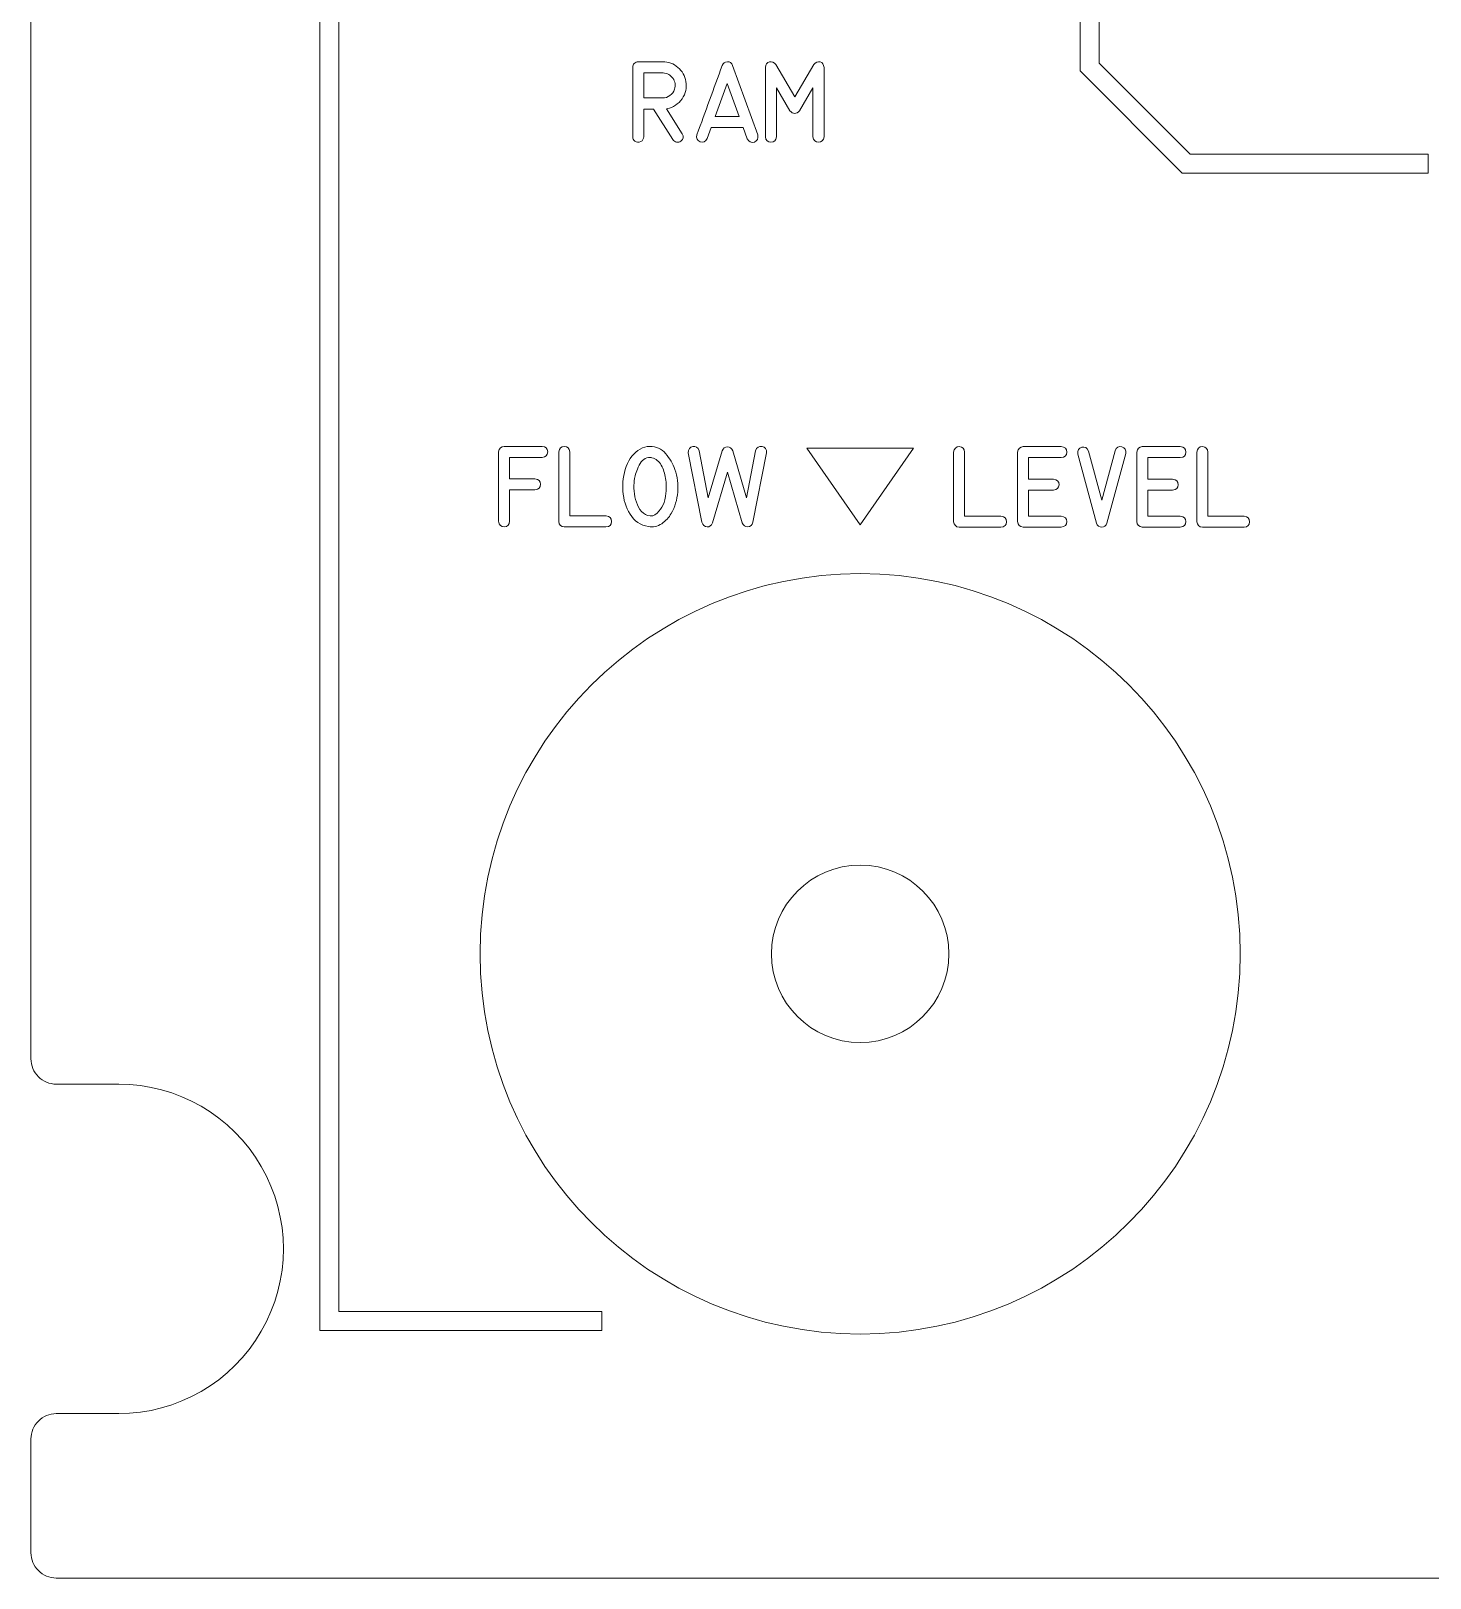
# Model space of a CAD drawing. Header units: millimetres. Extents: x -288 to 359, y -150 to 98.
# Drawn here: x -126.3 to -71.1, y -149.2 to -88.1 of the extents above; entities that cross this region are included whole.
import ezdxf

# ---------------------------------------------------------------- set-up
doc = ezdxf.new("R2010")
doc.units = ezdxf.units.MM
doc.header["$MEASUREMENT"] = 0
doc.layers.add('Cut', color=7, linetype='Continuous', plot=False)
doc.layers.add('Engrave', color=7, linetype='Continuous')

msp = doc.modelspace()

# ---------------------------------------------------------------- linework, layer by layer
at = {"layer": 'Cut', "color": 250, "lineweight": 9}
msp.add_ellipse((-93.6044, -124.5518), major_axis=(0, 3.5), ratio=1, dxfattribs=at)
msp.add_open_spline([(-125.3294, 95.8698), (-125.5948, 95.8696), (-125.8492, 95.764), (-126.0368, 95.5762), (-126.0368, 95.5762), (-126.2243, 95.3885), (-126.3296, 95.1352), (-126.3294, 94.8698), (-126.3294, 94.8698), (-126.3294, 94.8698), (-126.3294, 90.3823), (-126.3294, 90.3823), (-126.3294, 90.3823), (-126.3292, 90.1169), (-126.2236, 89.8624), (-126.0359, 89.6749), (-126.0359, 89.6749), (-125.8481, 89.4874), (-125.5948, 89.3821), (-125.3294, 89.3823), (-125.3294, 89.3823), (-125.3294, 89.3823), (-122.8669, 89.3823), (-122.8669, 89.3823), (-122.8669, 89.3823), (-120.5447, 89.3823), (-118.3988, 88.1434), (-117.2377, 86.1323), (-117.2377, 86.1323), (-116.0766, 84.1212), (-116.0766, 81.6434), (-117.2377, 79.6323), (-117.2377, 79.6323), (-118.3988, 77.6212), (-120.5447, 76.3823), (-122.8669, 76.3823), (-122.8669, 76.3823), (-122.8669, 76.3823), (-125.3294, 76.3823), (-125.3294, 76.3823), (-125.3294, 76.3823), (-125.5948, 76.3821), (-125.8492, 76.2765), (-126.0368, 76.0887), (-126.0368, 76.0887), (-126.2243, 75.901), (-126.3296, 75.6477), (-126.3294, 75.3823), (-126.3294, 75.3823), (-126.3294, 75.3823), (-126.3294, 23.7073), (-126.3294, 23.7073), (-126.3294, 23.7073), (-126.3292, 23.4419), (-126.2236, 23.1874), (-126.0359, 22.9999), (-126.0359, 22.9999), (-125.8481, 22.8124), (-125.5948, 22.7071), (-125.3294, 22.7073), (-125.3294, 22.7073), (-125.3294, 22.7073), (-122.8669, 22.7073), (-122.8669, 22.7073), (-122.8669, 22.7073), (-120.5447, 22.7073), (-118.3988, 21.4684), (-117.2377, 19.4573), (-117.2377, 19.4573), (-116.0766, 17.4462), (-116.0766, 14.9684), (-117.2377, 12.9573), (-117.2377, 12.9573), (-118.3988, 10.9462), (-120.5447, 9.7073), (-122.8669, 9.7073), (-122.8669, 9.7073), (-122.8669, 9.7073), (-125.3294, 9.7073), (-125.3294, 9.7073), (-125.3294, 9.7073), (-125.5948, 9.7071), (-125.8492, 9.6015), (-126.0368, 9.4137), (-126.0368, 9.4137), (-126.2243, 9.226), (-126.3296, 8.9727), (-126.3294, 8.7073), (-126.3294, 8.7073), (-126.3294, 8.7073), (-126.3294, -62.0177), (-126.3294, -62.0177), (-126.3294, -62.0177), (-126.3292, -62.2831), (-126.2236, -62.5376), (-126.0359, -62.7251), (-126.0359, -62.7251), (-125.8481, -62.9126), (-125.5948, -63.0179), (-125.3294, -63.0177), (-125.3294, -63.0177), (-125.3294, -63.0177), (-122.8669, -63.0177), (-122.8669, -63.0177), (-122.8669, -63.0177), (-120.5447, -63.0177), (-118.3988, -64.2566), (-117.2377, -66.2677), (-117.2377, -66.2677), (-116.0766, -68.2788), (-116.0766, -70.7566), (-117.2377, -72.7677), (-117.2377, -72.7677), (-118.3988, -74.7788), (-120.5447, -76.0177), (-122.8669, -76.0177), (-122.8669, -76.0177), (-122.8669, -76.0177), (-125.3294, -76.0177), (-125.3294, -76.0177), (-125.3294, -76.0177), (-125.5948, -76.0179), (-125.8492, -76.1235), (-126.0368, -76.3113), (-126.0368, -76.3113), (-126.2243, -76.499), (-126.3296, -76.7523), (-126.3294, -77.0177), (-126.3294, -77.0177), (-126.3294, -77.0177), (-126.3294, -128.6927), (-126.3294, -128.6927), (-126.3294, -128.6927), (-126.3292, -128.9581), (-126.2236, -129.2126), (-126.0359, -129.4001), (-126.0359, -129.4001), (-125.8481, -129.5876), (-125.5948, -129.6929), (-125.3294, -129.6927), (-125.3294, -129.6927), (-125.3294, -129.6927), (-122.8669, -129.6927), (-122.8669, -129.6927), (-122.8669, -129.6927), (-120.5447, -129.6927), (-118.3988, -130.9316), (-117.2377, -132.9427), (-117.2377, -132.9427), (-116.0766, -134.9538), (-116.0766, -137.4316), (-117.2377, -139.4427), (-117.2377, -139.4427), (-118.3988, -141.4538), (-120.5447, -142.6927), (-122.8669, -142.6927), (-122.8669, -142.6927), (-122.8669, -142.6927), (-125.3294, -142.6927), (-125.3294, -142.6927), (-125.3294, -142.6927), (-125.5948, -142.6929), (-125.8492, -142.7985), (-126.0368, -142.9863), (-126.0368, -142.9863), (-126.2243, -143.174), (-126.3296, -143.4273), (-126.3294, -143.6927), (-126.3294, -143.6927), (-126.3294, -143.6927), (-126.3294, -148.1802), (-126.3294, -148.1802), (-126.3294, -148.1802), (-126.3292, -148.4456), (-126.2236, -148.7001), (-126.0359, -148.8876), (-126.0359, -148.8876), (-125.8481, -149.0751), (-125.5948, -149.1804), (-125.3294, -149.1802), (-125.3294, -149.1802), (-125.3294, -149.1802), (16.1206, -149.1802), (16.1206, -149.1802), (16.1206, -149.1802), (16.386, -149.1801), (16.6404, -149.0745), (16.828, -148.8867), (16.828, -148.8867), (17.0155, -148.6989), (17.1208, -148.4456), (17.1206, -148.1802), (17.1206, -148.1802), (17.1206, -148.1802), (17.1206, -143.6927), (17.1206, -143.6927), (17.1206, -143.6927), (17.1204, -143.4273), (17.0149, -143.1729), (16.8271, -142.9854), (16.8271, -142.9854), (16.6393, -142.7978), (16.386, -142.6926), (16.1206, -142.6927), (16.1206, -142.6927), (16.1206, -142.6927), (13.6581, -142.6927), (13.6581, -142.6927), (13.6581, -142.6927), (11.3359, -142.6927), (9.1901, -141.4538), (8.029, -139.4427), (8.029, -139.4427), (6.8678, -137.4316), (6.8678, -134.9538), (8.029, -132.9427), (8.029, -132.9427), (9.1901, -130.9316), (11.3359, -129.6927), (13.6581, -129.6927), (13.6581, -129.6927), (13.6581, -129.6927), (16.1206, -129.6927), (16.1206, -129.6927), (16.1206, -129.6927), (16.386, -129.6926), (16.6404, -129.587), (16.828, -129.3992), (16.828, -129.3992), (17.0155, -129.2114), (17.1208, -128.9581), (17.1206, -128.6927), (17.1206, -128.6927), (17.1206, -128.6927), (17.1206, -77.0177), (17.1206, -77.0177), (17.1206, -77.0177), (17.1204, -76.7523), (17.0149, -76.4979), (16.8271, -76.3104), (16.8271, -76.3104), (16.6393, -76.1228), (16.386, -76.0176), (16.1206, -76.0177), (16.1206, -76.0177), (16.1206, -76.0177), (13.6581, -76.0177), (13.6581, -76.0177), (13.6581, -76.0177), (11.3359, -76.0177), (9.1901, -74.7788), (8.029, -72.7677), (8.029, -72.7677), (6.8678, -70.7566), (6.8678, -68.2788), (8.029, -66.2677), (8.029, -66.2677), (9.1901, -64.2566), (11.3359, -63.0177), (13.6581, -63.0177), (13.6581, -63.0177), (13.6581, -63.0177), (16.1206, -63.0177), (16.1206, -63.0177), (16.1206, -63.0177), (16.386, -63.0176), (16.6404, -62.912), (16.828, -62.7242), (16.828, -62.7242), (17.0155, -62.5364), (17.1208, -62.2831), (17.1206, -62.0177), (17.1206, -62.0177), (17.1206, -62.0177), (17.1206, 8.7073), (17.1206, 8.7073), (17.1206, 8.7073), (17.1204, 8.9727), (17.0149, 9.2271), (16.8271, 9.4146), (16.8271, 9.4146), (16.6393, 9.6022), (16.386, 9.7074), (16.1206, 9.7073), (16.1206, 9.7073), (16.1206, 9.7073), (13.6581, 9.7073), (13.6581, 9.7073), (13.6581, 9.7073), (11.3359, 9.7073), (9.1901, 10.9462), (8.029, 12.9573), (8.029, 12.9573), (6.8678, 14.9684), (6.8678, 17.4462), (8.029, 19.4573), (8.029, 19.4573), (9.1901, 21.4684), (11.3359, 22.7073), (13.6581, 22.7073), (13.6581, 22.7073), (13.6581, 22.7073), (16.1206, 22.7073), (16.1206, 22.7073), (16.1206, 22.7073), (16.386, 22.7074), (16.6404, 22.813), (16.828, 23.0008), (16.828, 23.0008), (17.0155, 23.1886), (17.1208, 23.4419), (17.1206, 23.7073), (17.1206, 23.7073), (17.1206, 23.7073), (17.1206, 75.3823), (17.1206, 75.3823), (17.1206, 75.3823), (17.1204, 75.6477), (17.0149, 75.9021), (16.8271, 76.0896), (16.8271, 76.0896), (16.6393, 76.2772), (16.386, 76.3824), (16.1206, 76.3823), (16.1206, 76.3823), (16.1206, 76.3823), (13.6581, 76.3823), (13.6581, 76.3823), (13.6581, 76.3823), (11.3359, 76.3823), (9.1901, 77.6212), (8.029, 79.6323), (8.029, 79.6323), (6.8678, 81.6434), (6.8678, 84.1212), (8.029, 86.1323), (8.029, 86.1323), (9.1901, 88.1434), (11.3359, 89.3823), (13.6581, 89.3823), (13.6581, 89.3823), (13.6581, 89.3823), (16.1206, 89.3823), (16.1206, 89.3823), (16.1206, 89.3823), (16.386, 89.3824), (16.6404, 89.488), (16.828, 89.6758), (16.828, 89.6758), (17.0155, 89.8636), (17.1208, 90.1169), (17.1206, 90.3823), (17.1206, 90.3823), (17.1206, 90.3823), (17.1206, 94.8698), (17.1206, 94.8698), (17.1206, 94.8698), (17.1204, 95.1352), (17.0149, 95.3896), (16.8271, 95.5771), (16.8271, 95.5771), (16.6393, 95.7647), (16.386, 95.8699), (16.1206, 95.8698), (16.1206, 95.8698), (16.1206, 95.8698), (-125.3294, 95.8698), (-125.3294, 95.8698)], degree=3, knots=[0, 0, 0, 0, 0.0107527, 0.0107527, 0.0107527, 0.0107527, 0.0215054, 0.0215054, 0.0215054, 0.0215054, 0.0322581, 0.0322581, 0.0322581, 0.0322581, 0.0430108, 0.0430108, 0.0430108, 0.0430108, 0.0537634, 0.0537634, 0.0537634, 0.0537634, 0.0645161, 0.0645161, 0.0645161, 0.0645161, 0.0752688, 0.0752688, 0.0752688, 0.0752688, 0.0860215, 0.0860215, 0.0860215, 0.0860215, 0.0967742, 0.0967742, 0.0967742, 0.0967742, 0.1075269, 0.1075269, 0.1075269, 0.1075269, 0.1182796, 0.1182796, 0.1182796, 0.1182796, 0.1290323, 0.1290323, 0.1290323, 0.1290323, 0.1397849, 0.1397849, 0.1397849, 0.1397849, 0.1505376, 0.1505376, 0.1505376, 0.1505376, 0.1612903, 0.1612903, 0.1612903, 0.1612903, 0.172043, 0.172043, 0.172043, 0.172043, 0.1827957, 0.1827957, 0.1827957, 0.1827957, 0.1935484, 0.1935484, 0.1935484, 0.1935484, 0.2043011, 0.2043011, 0.2043011, 0.2043011, 0.2150538, 0.2150538, 0.2150538, 0.2150538, 0.2258065, 0.2258065, 0.2258065, 0.2258065, 0.2365591, 0.2365591, 0.2365591, 0.2365591, 0.2473118, 0.2473118, 0.2473118, 0.2473118, 0.2580645, 0.2580645, 0.2580645, 0.2580645, 0.2688172, 0.2688172, 0.2688172, 0.2688172, 0.2795699, 0.2795699, 0.2795699, 0.2795699, 0.2903226, 0.2903226, 0.2903226, 0.2903226, 0.3010753, 0.3010753, 0.3010753, 0.3010753, 0.311828, 0.311828, 0.311828, 0.311828, 0.3225806, 0.3225806, 0.3225806, 0.3225806, 0.3333333, 0.3333333, 0.3333333, 0.3333333, 0.344086, 0.344086, 0.344086, 0.344086, 0.3548387, 0.3548387, 0.3548387, 0.3548387, 0.3655914, 0.3655914, 0.3655914, 0.3655914, 0.3763441, 0.3763441, 0.3763441, 0.3763441, 0.3870968, 0.3870968, 0.3870968, 0.3870968, 0.3978495, 0.3978495, 0.3978495, 0.3978495, 0.4086022, 0.4086022, 0.4086022, 0.4086022, 0.4193548, 0.4193548, 0.4193548, 0.4193548, 0.4301075, 0.4301075, 0.4301075, 0.4301075, 0.4408602, 0.4408602, 0.4408602, 0.4408602, 0.4516129, 0.4516129, 0.4516129, 0.4516129, 0.4623656, 0.4623656, 0.4623656, 0.4623656, 0.4731183, 0.4731183, 0.4731183, 0.4731183, 0.483871, 0.483871, 0.483871, 0.483871, 0.4946237, 0.4946237, 0.4946237, 0.4946237, 0.5053763, 0.5053763, 0.5053763, 0.5053763, 0.516129, 0.516129, 0.516129, 0.516129, 0.5268817, 0.5268817, 0.5268817, 0.5268817, 0.5376344, 0.5376344, 0.5376344, 0.5376344, 0.5483871, 0.5483871, 0.5483871, 0.5483871, 0.5591398, 0.5591398, 0.5591398, 0.5591398, 0.5698925, 0.5698925, 0.5698925, 0.5698925, 0.5806452, 0.5806452, 0.5806452, 0.5806452, 0.5913978, 0.5913978, 0.5913978, 0.5913978, 0.6021505, 0.6021505, 0.6021505, 0.6021505, 0.6129032, 0.6129032, 0.6129032, 0.6129032, 0.6236559, 0.6236559, 0.6236559, 0.6236559, 0.6344086, 0.6344086, 0.6344086, 0.6344086, 0.6451613, 0.6451613, 0.6451613, 0.6451613, 0.655914, 0.655914, 0.655914, 0.655914, 0.6666667, 0.6666667, 0.6666667, 0.6666667, 0.6774194, 0.6774194, 0.6774194, 0.6774194, 0.688172, 0.688172, 0.688172, 0.688172, 0.6989247, 0.6989247, 0.6989247, 0.6989247, 0.7096774, 0.7096774, 0.7096774, 0.7096774, 0.7204301, 0.7204301, 0.7204301, 0.7204301, 0.7311828, 0.7311828, 0.7311828, 0.7311828, 0.7419355, 0.7419355, 0.7419355, 0.7419355, 0.7526882, 0.7526882, 0.7526882, 0.7526882, 0.7634409, 0.7634409, 0.7634409, 0.7634409, 0.7741935, 0.7741935, 0.7741935, 0.7741935, 0.7849462, 0.7849462, 0.7849462, 0.7849462, 0.7956989, 0.7956989, 0.7956989, 0.7956989, 0.8064516, 0.8064516, 0.8064516, 0.8064516, 0.8172043, 0.8172043, 0.8172043, 0.8172043, 0.827957, 0.827957, 0.827957, 0.827957, 0.8387097, 0.8387097, 0.8387097, 0.8387097, 0.8494624, 0.8494624, 0.8494624, 0.8494624, 0.8602151, 0.8602151, 0.8602151, 0.8602151, 0.8709677, 0.8709677, 0.8709677, 0.8709677, 0.8817204, 0.8817204, 0.8817204, 0.8817204, 0.8924731, 0.8924731, 0.8924731, 0.8924731, 0.9032258, 0.9032258, 0.9032258, 0.9032258, 0.9139785, 0.9139785, 0.9139785, 0.9139785, 0.9247312, 0.9247312, 0.9247312, 0.9247312, 0.9354839, 0.9354839, 0.9354839, 0.9354839, 0.9462366, 0.9462366, 0.9462366, 0.9462366, 0.9569892, 0.9569892, 0.9569892, 0.9569892, 0.9677419, 0.9677419, 0.9677419, 0.9677419, 0.9784946, 0.9784946, 0.9784946, 0.9784946, 1, 1, 1, 1], dxfattribs=at)
at = {"layer": 'Engrave', "color": 240, "lineweight": 9}
msp.add_ellipse((-93.6044, -124.5518), major_axis=(0, 15), ratio=1, dxfattribs=at)
for points, knots in [([(-114.9258, -54.3759), (-114.9258, -54.3759), (-84.1751, -54.3759), (-84.1751, -54.3759), (-84.1751, -54.3759), (-84.1751, -54.3759), (-84.1751, -89.4095), (-84.1751, -89.4095), (-84.1751, -89.4095), (-84.1751, -89.4095), (-80.5846, -93), (-80.5846, -93), (-80.5846, -93), (-80.5846, -93), (-71.1944, -93), (-71.1944, -93), (-71.1944, -93), (-71.1944, -93), (-71.1944, -93.75), (-71.1944, -93.75), (-71.1944, -93.75), (-71.1944, -93.75), (-80.8953, -93.75), (-80.8953, -93.75), (-80.8953, -93.75), (-80.8953, -93.75), (-84.9251, -89.7202), (-84.9251, -89.7202), (-84.9251, -89.7202), (-84.9251, -89.7202), (-84.9251, -55.1259), (-84.9251, -55.1259), (-84.9251, -55.1259), (-84.9251, -55.1259), (-114.1758, -55.1259), (-114.1758, -55.1259), (-114.1758, -55.1259), (-114.1758, -55.1259), (-114.1758, -69.7473), (-114.1758, -69.7473), (-114.1758, -69.7473), (-114.1758, -69.7473), (-114.1758, -138.6677), (-114.1758, -138.6677), (-114.1758, -138.6677), (-114.1758, -138.6677), (-103.8034, -138.6677), (-103.8034, -138.6677), (-103.8034, -138.6677), (-103.8034, -138.6677), (-103.8034, -139.4177), (-103.8034, -139.4177), (-103.8034, -139.4177), (-103.8034, -139.4177), (-114.9258, -139.4177), (-114.9258, -139.4177), (-114.9258, -139.4177), (-114.9258, -139.4177), (-114.9258, -69.7473), (-114.9258, -69.7473), (-114.9258, -69.7473), (-114.9258, -69.7473), (-114.9258, -54.3759), (-114.9258, -54.3759)], [0, 0, 0, 0, 0.0588235, 0.0588235, 0.0588235, 0.0588235, 0.1176471, 0.1176471, 0.1176471, 0.1176471, 0.1764706, 0.1764706, 0.1764706, 0.1764706, 0.2352941, 0.2352941, 0.2352941, 0.2352941, 0.2941176, 0.2941176, 0.2941176, 0.2941176, 0.3529412, 0.3529412, 0.3529412, 0.3529412, 0.4117647, 0.4117647, 0.4117647, 0.4117647, 0.4705882, 0.4705882, 0.4705882, 0.4705882, 0.5294118, 0.5294118, 0.5294118, 0.5294118, 0.5882353, 0.5882353, 0.5882353, 0.5882353, 0.6470588, 0.6470588, 0.6470588, 0.6470588, 0.7058824, 0.7058824, 0.7058824, 0.7058824, 0.7647059, 0.7647059, 0.7647059, 0.7647059, 0.8235294, 0.8235294, 0.8235294, 0.8235294, 0.8823529, 0.8823529, 0.8823529, 0.8823529, 1, 1, 1, 1]), ([(-100.6237, -92.1954), (-100.5576, -92.3123), (-100.5761, -92.4102), (-100.6793, -92.4901), (-100.6793, -92.4901), (-100.729, -92.525), (-100.7862, -92.5372), (-100.8508, -92.5256), (-100.8508, -92.5256), (-100.9153, -92.5144), (-100.9624, -92.4822), (-100.9926, -92.4298), (-100.9926, -92.4298), (-100.9926, -92.4298), (-101.7567, -91.2217), (-101.7567, -91.2217), (-101.7567, -91.2217), (-101.7567, -91.2217), (-102.1445, -91.2217), (-102.1445, -91.2217), (-102.1445, -91.2217), (-102.1445, -91.2217), (-102.1445, -92.3134), (-102.1445, -92.3134), (-102.1445, -92.3134), (-102.1445, -92.4033), (-102.1853, -92.4679), (-102.2668, -92.5081), (-102.2668, -92.5081), (-102.3488, -92.5478), (-102.425, -92.5404), (-102.4964, -92.4853), (-102.4964, -92.4853), (-102.553, -92.443), (-102.5816, -92.3859), (-102.5816, -92.3134), (-102.5816, -92.3134), (-102.5816, -92.3134), (-102.5816, -89.574), (-102.5816, -89.574), (-102.5816, -89.574), (-102.5816, -89.5142), (-102.5604, -89.4628), (-102.5186, -89.4205), (-102.5186, -89.4205), (-102.4768, -89.3782), (-102.4255, -89.357), (-102.3646, -89.357), (-102.3646, -89.357), (-102.3646, -89.357), (-101.4021, -89.357), (-101.4021, -89.357), (-101.4021, -89.357), (-101.1704, -89.357), (-100.9693, -89.4306), (-100.7989, -89.5777), (-100.7989, -89.5777), (-100.6285, -89.7253), (-100.5221, -89.9121), (-100.4809, -90.1386), (-100.4809, -90.1386), (-100.4375, -90.3814), (-100.4888, -90.6084), (-100.6354, -90.8196), (-100.6354, -90.8196), (-100.7814, -91.0312), (-100.9756, -91.1593), (-101.2175, -91.2048), (-101.2175, -91.2048), (-101.2175, -91.2048), (-101.2471, -91.2096), (-101.2471, -91.2096), (-101.2471, -91.2096), (-101.2471, -91.2096), (-100.6237, -92.1954), (-100.6237, -92.1954)], [0, 0, 0, 0, 0.05, 0.05, 0.05, 0.05, 0.1, 0.1, 0.1, 0.1, 0.15, 0.15, 0.15, 0.15, 0.2, 0.2, 0.2, 0.2, 0.25, 0.25, 0.25, 0.25, 0.3, 0.3, 0.3, 0.3, 0.35, 0.35, 0.35, 0.35, 0.4, 0.4, 0.4, 0.4, 0.45, 0.45, 0.45, 0.45, 0.5, 0.5, 0.5, 0.5, 0.55, 0.55, 0.55, 0.55, 0.6, 0.6, 0.6, 0.6, 0.65, 0.65, 0.65, 0.65, 0.7, 0.7, 0.7, 0.7, 0.75, 0.75, 0.75, 0.75, 0.8, 0.8, 0.8, 0.8, 0.85, 0.85, 0.85, 0.85, 0.9, 0.9, 0.9, 0.9, 1, 1, 1, 1]), ([(-100.0438, -92.2329), (-99.8787, -91.7768), (-99.7131, -91.3212), (-99.5474, -90.8661), (-99.5474, -90.8661), (-99.3813, -90.4111), (-99.2151, -89.9555), (-99.049, -89.4999), (-99.049, -89.4999), (-99.0146, -89.4057), (-98.9469, -89.3581), (-98.8458, -89.357), (-98.8458, -89.357), (-98.7442, -89.3559), (-98.6759, -89.4036), (-98.641, -89.4999), (-98.641, -89.4999), (-98.641, -89.4999), (-97.6473, -92.2403), (-97.6473, -92.2403), (-97.6473, -92.2403), (-97.6166, -92.3864), (-97.661, -92.48), (-97.7806, -92.5224), (-97.7806, -92.5224), (-97.9007, -92.5652), (-97.9928, -92.5213), (-98.0584, -92.3922), (-98.0584, -92.3922), (-98.0584, -92.3922), (-98.2177, -91.9488), (-98.2177, -91.9488), (-98.2177, -91.9488), (-98.2177, -91.9488), (-99.4813, -91.9488), (-99.4813, -91.9488), (-99.4813, -91.9488), (-99.4813, -91.9488), (-99.6363, -92.3816), (-99.6363, -92.3816), (-99.6363, -92.3816), (-99.7025, -92.5118), (-99.7967, -92.5541), (-99.9184, -92.5091), (-99.9184, -92.5091), (-100.0406, -92.4647), (-100.0824, -92.3721), (-100.0438, -92.2329)], [0, 0, 0, 0, 0.0769231, 0.0769231, 0.0769231, 0.0769231, 0.1538462, 0.1538462, 0.1538462, 0.1538462, 0.2307692, 0.2307692, 0.2307692, 0.2307692, 0.3076923, 0.3076923, 0.3076923, 0.3076923, 0.3846154, 0.3846154, 0.3846154, 0.3846154, 0.4615385, 0.4615385, 0.4615385, 0.4615385, 0.5384615, 0.5384615, 0.5384615, 0.5384615, 0.6153846, 0.6153846, 0.6153846, 0.6153846, 0.6923077, 0.6923077, 0.6923077, 0.6923077, 0.7692308, 0.7692308, 0.7692308, 0.7692308, 0.8461538, 0.8461538, 0.8461538, 0.8461538, 1, 1, 1, 1]), ([(-95.0306, -92.3149), (-95.0533, -92.4594), (-95.1263, -92.5319), (-95.2496, -92.5314), (-95.2496, -92.5314), (-95.3735, -92.5308), (-95.446, -92.4583), (-95.4677, -92.3149), (-95.4677, -92.3149), (-95.4677, -92.3149), (-95.4677, -90.3788), (-95.4677, -90.3788), (-95.4677, -90.3788), (-95.4677, -90.3788), (-95.9994, -91.2884), (-95.9994, -91.2884), (-95.9994, -91.2884), (-96.0561, -91.3567), (-96.1196, -91.3926), (-96.1894, -91.3958), (-96.1894, -91.3958), (-96.2593, -91.3985), (-96.3212, -91.363), (-96.3762, -91.2884), (-96.3762, -91.2884), (-96.3762, -91.2884), (-96.9048, -90.383), (-96.9048, -90.383), (-96.9048, -90.383), (-96.9048, -90.383), (-96.9032, -92.3149), (-96.9032, -92.3149), (-96.9032, -92.3149), (-96.9196, -92.4583), (-96.9942, -92.5303), (-97.1271, -92.5298), (-97.1271, -92.5298), (-97.2599, -92.5293), (-97.3313, -92.4573), (-97.3419, -92.3149), (-97.3419, -92.3149), (-97.3419, -92.3149), (-97.3419, -89.5771), (-97.3419, -89.5771), (-97.3419, -89.5771), (-97.3334, -89.4581), (-97.2816, -89.3872), (-97.1853, -89.3639), (-97.1853, -89.3639), (-97.089, -89.3406), (-97.0054, -89.3734), (-96.9339, -89.4623), (-96.9339, -89.4623), (-96.9339, -89.4623), (-96.1884, -90.7444), (-96.1884, -90.7444), (-96.1884, -90.7444), (-96.1884, -90.7444), (-95.4348, -89.4623), (-95.4348, -89.4623), (-95.4348, -89.4623), (-95.3639, -89.3734), (-95.2809, -89.3411), (-95.1861, -89.3649), (-95.1861, -89.3649), (-95.092, -89.3887), (-95.0396, -89.4591), (-95.0306, -89.5771), (-95.0306, -89.5771), (-95.0306, -89.5771), (-95.0306, -92.3149), (-95.0306, -92.3149)], [0, 0, 0, 0, 0.0526316, 0.0526316, 0.0526316, 0.0526316, 0.1052632, 0.1052632, 0.1052632, 0.1052632, 0.1578947, 0.1578947, 0.1578947, 0.1578947, 0.2105263, 0.2105263, 0.2105263, 0.2105263, 0.2631579, 0.2631579, 0.2631579, 0.2631579, 0.3157895, 0.3157895, 0.3157895, 0.3157895, 0.3684211, 0.3684211, 0.3684211, 0.3684211, 0.4210526, 0.4210526, 0.4210526, 0.4210526, 0.4736842, 0.4736842, 0.4736842, 0.4736842, 0.5263158, 0.5263158, 0.5263158, 0.5263158, 0.5789474, 0.5789474, 0.5789474, 0.5789474, 0.6315789, 0.6315789, 0.6315789, 0.6315789, 0.6842105, 0.6842105, 0.6842105, 0.6842105, 0.7368421, 0.7368421, 0.7368421, 0.7368421, 0.7894737, 0.7894737, 0.7894737, 0.7894737, 0.8421053, 0.8421053, 0.8421053, 0.8421053, 0.8947368, 0.8947368, 0.8947368, 0.8947368, 1, 1, 1, 1]), ([(-101.4021, -90.7862), (-101.2963, -90.7862), (-101.1989, -90.7545), (-101.1095, -90.6899), (-101.1095, -90.6899), (-101.0201, -90.6259), (-100.9603, -90.5423), (-100.9291, -90.4391), (-100.9291, -90.4391), (-100.8804, -90.2798), (-100.9026, -90.1359), (-100.9957, -90.0073), (-100.9957, -90.0073), (-101.0889, -89.8787), (-101.2169, -89.8078), (-101.3799, -89.7941), (-101.3799, -89.7941), (-101.3799, -89.7941), (-102.1445, -89.7941), (-102.1445, -89.7941), (-102.1445, -89.7941), (-102.1445, -89.7941), (-102.1445, -90.7862), (-102.1445, -90.7862), (-102.1445, -90.7862), (-102.1445, -90.7862), (-101.4021, -90.7862), (-101.4021, -90.7862)], [0, 0, 0, 0, 0.125, 0.125, 0.125, 0.125, 0.25, 0.25, 0.25, 0.25, 0.375, 0.375, 0.375, 0.375, 0.5, 0.5, 0.5, 0.5, 0.625, 0.625, 0.625, 0.625, 0.75, 0.75, 0.75, 0.75, 1, 1, 1, 1]), ([(-98.3759, -91.5133), (-98.3759, -91.5133), (-98.8474, -90.211), (-98.8474, -90.211), (-98.8474, -90.211), (-98.8474, -90.211), (-99.3215, -91.5133), (-99.3215, -91.5133), (-99.3215, -91.5133), (-99.3215, -91.5133), (-98.3759, -91.5133), (-98.3759, -91.5133)], [0, 0, 0, 0, 0.25, 0.25, 0.25, 0.25, 0.5, 0.5, 0.5, 0.5, 1, 1, 1, 1]), ([(-98.8474, -90.211), (-98.8474, -90.211), (-98.3759, -91.5133), (-98.3759, -91.5133), (-98.3759, -91.5133), (-98.3759, -91.5133), (-98.8474, -90.211), (-98.8474, -90.211)], [0, 0, 0, 0, 0.3333333, 0.3333333, 0.3333333, 0.3333333, 1, 1, 1, 1]), ([(-107.8729, -107.4847), (-107.8729, -107.4847), (-107.8729, -104.75), (-107.8729, -104.75), (-107.8729, -104.75), (-107.8544, -104.6135), (-107.7808, -104.54), (-107.6528, -104.5299), (-107.6528, -104.5299), (-107.6528, -104.5299), (-106.1521, -104.5299), (-106.1521, -104.5299), (-106.1521, -104.5299), (-106.0087, -104.541), (-105.9367, -104.6146), (-105.9367, -104.7495), (-105.9367, -104.7495), (-105.9367, -104.8839), (-106.0098, -104.9564), (-106.1553, -104.9654), (-106.1553, -104.9654), (-106.1553, -104.9654), (-107.4374, -104.9654), (-107.4374, -104.9654), (-107.4374, -104.9654), (-107.4374, -104.9654), (-107.4374, -105.8136), (-107.4374, -105.8136), (-107.4374, -105.8136), (-107.4374, -105.8136), (-106.4373, -105.8136), (-106.4373, -105.8136), (-106.4373, -105.8136), (-106.295, -105.8237), (-106.2225, -105.8935), (-106.2204, -106.0226), (-106.2204, -106.0226), (-106.2182, -106.1517), (-106.2907, -106.2274), (-106.4373, -106.2491), (-106.4373, -106.2491), (-106.4373, -106.2491), (-107.4374, -106.2491), (-107.4374, -106.2491), (-107.4374, -106.2491), (-107.4374, -106.2491), (-107.4374, -107.4847), (-107.4374, -107.4847), (-107.4374, -107.4847), (-107.4475, -107.627), (-107.5178, -107.6995), (-107.6475, -107.7016), (-107.6475, -107.7016), (-107.7771, -107.7037), (-107.8523, -107.6312), (-107.8729, -107.4847)], [0, 0, 0, 0, 0.0666667, 0.0666667, 0.0666667, 0.0666667, 0.1333333, 0.1333333, 0.1333333, 0.1333333, 0.2, 0.2, 0.2, 0.2, 0.2666667, 0.2666667, 0.2666667, 0.2666667, 0.3333333, 0.3333333, 0.3333333, 0.3333333, 0.4, 0.4, 0.4, 0.4, 0.4666667, 0.4666667, 0.4666667, 0.4666667, 0.5333333, 0.5333333, 0.5333333, 0.5333333, 0.6, 0.6, 0.6, 0.6, 0.6666667, 0.6666667, 0.6666667, 0.6666667, 0.7333333, 0.7333333, 0.7333333, 0.7333333, 0.8, 0.8, 0.8, 0.8, 0.8666667, 0.8666667, 0.8666667, 0.8666667, 1, 1, 1, 1]), ([(-105.2827, -107.7064), (-105.4097, -107.6979), (-105.4832, -107.6265), (-105.5028, -107.491), (-105.5028, -107.491), (-105.5028, -107.491), (-105.5028, -104.75), (-105.5028, -104.75), (-105.5028, -104.75), (-105.4811, -104.6013), (-105.4054, -104.5283), (-105.2763, -104.5304), (-105.2763, -104.5304), (-105.1472, -104.5331), (-105.0768, -104.6066), (-105.0657, -104.75), (-105.0657, -104.75), (-105.0657, -104.75), (-105.0657, -107.2735), (-105.0657, -107.2735), (-105.0657, -107.2735), (-105.0657, -107.2735), (-103.6349, -107.2725), (-103.6349, -107.2725), (-103.6349, -107.2725), (-103.4878, -107.2889), (-103.4153, -107.363), (-103.4169, -107.4947), (-103.4169, -107.4947), (-103.4185, -107.6265), (-103.4915, -107.6969), (-103.6365, -107.7064), (-103.6365, -107.7064), (-103.6365, -107.7064), (-105.2827, -107.7064), (-105.2827, -107.7064)], [0, 0, 0, 0, 0.1, 0.1, 0.1, 0.1, 0.2, 0.2, 0.2, 0.2, 0.3, 0.3, 0.3, 0.3, 0.4, 0.4, 0.4, 0.4, 0.5, 0.5, 0.5, 0.5, 0.6, 0.6, 0.6, 0.6, 0.7, 0.7, 0.7, 0.7, 0.8, 0.8, 0.8, 0.8, 1, 1, 1, 1]), ([(-100.914, -105.4432), (-100.8193, -105.7295), (-100.7833, -106.0263), (-100.8066, -106.3343), (-100.8066, -106.3343), (-100.8299, -106.6423), (-100.9145, -106.9232), (-101.06, -107.1778), (-101.06, -107.1778), (-101.1521, -107.336), (-101.2775, -107.4704), (-101.4368, -107.581), (-101.4368, -107.581), (-101.5961, -107.6916), (-101.7718, -107.7302), (-101.9638, -107.6969), (-101.9638, -107.6969), (-102.2771, -107.6424), (-102.5168, -107.4789), (-102.683, -107.2074), (-102.683, -107.2074), (-102.8496, -106.9354), (-102.9449, -106.6327), (-102.9692, -106.2994), (-102.9692, -106.2994), (-102.9936, -105.966), (-102.9486, -105.6416), (-102.8343, -105.3252), (-102.8343, -105.3252), (-102.72, -105.0088), (-102.538, -104.7791), (-102.2877, -104.6352), (-102.2877, -104.6352), (-102.166, -104.5648), (-102.0379, -104.5299), (-101.9051, -104.5299), (-101.9051, -104.5299), (-101.6506, -104.5299), (-101.4432, -104.6257), (-101.2818, -104.8172), (-101.2818, -104.8172), (-101.1204, -105.0093), (-100.9981, -105.2178), (-100.914, -105.4432)], [0, 0, 0, 0, 0.0833333, 0.0833333, 0.0833333, 0.0833333, 0.1666667, 0.1666667, 0.1666667, 0.1666667, 0.25, 0.25, 0.25, 0.25, 0.3333333, 0.3333333, 0.3333333, 0.3333333, 0.4166667, 0.4166667, 0.4166667, 0.4166667, 0.5, 0.5, 0.5, 0.5, 0.5833333, 0.5833333, 0.5833333, 0.5833333, 0.6666667, 0.6666667, 0.6666667, 0.6666667, 0.75, 0.75, 0.75, 0.75, 0.8333333, 0.8333333, 0.8333333, 0.8333333, 1, 1, 1, 1]), ([(-101.8924, -104.9702), (-102.0824, -104.9702), (-102.2263, -105.0723), (-102.3242, -105.2771), (-102.3242, -105.2771), (-102.4221, -105.4818), (-102.4835, -105.6565), (-102.5094, -105.8009), (-102.5094, -105.8009), (-102.529, -105.9067), (-102.5364, -106.0343), (-102.5311, -106.184), (-102.5311, -106.184), (-102.5258, -106.3338), (-102.5041, -106.4819), (-102.466, -106.628), (-102.466, -106.628), (-102.4279, -106.7746), (-102.3702, -106.9063), (-102.294, -107.0233), (-102.294, -107.0233), (-102.2173, -107.1407), (-102.1173, -107.2185), (-101.9935, -107.2566), (-101.9935, -107.2566), (-101.8485, -107.3021), (-101.7236, -107.2735), (-101.6188, -107.1709), (-101.6188, -107.1709), (-101.5141, -107.0677), (-101.4347, -106.9587), (-101.3807, -106.8428), (-101.3807, -106.8428), (-101.3262, -106.7238), (-101.2886, -106.5682), (-101.2685, -106.3745), (-101.2685, -106.3745), (-101.2484, -106.1814), (-101.2532, -105.9882), (-101.2823, -105.7956), (-101.2823, -105.7956), (-101.3119, -105.603), (-101.3696, -105.4295), (-101.4553, -105.2749), (-101.4553, -105.2749), (-101.541, -105.1204), (-101.6633, -105.022), (-101.821, -104.9797), (-101.821, -104.9797), (-101.8416, -104.9733), (-101.8654, -104.9702), (-101.8924, -104.9702)], [0, 0, 0, 0, 0.0714286, 0.0714286, 0.0714286, 0.0714286, 0.1428571, 0.1428571, 0.1428571, 0.1428571, 0.2142857, 0.2142857, 0.2142857, 0.2142857, 0.2857143, 0.2857143, 0.2857143, 0.2857143, 0.3571429, 0.3571429, 0.3571429, 0.3571429, 0.4285714, 0.4285714, 0.4285714, 0.4285714, 0.5, 0.5, 0.5, 0.5, 0.5714286, 0.5714286, 0.5714286, 0.5714286, 0.6428571, 0.6428571, 0.6428571, 0.6428571, 0.7142857, 0.7142857, 0.7142857, 0.7142857, 0.7857143, 0.7857143, 0.7857143, 0.7857143, 0.8571429, 0.8571429, 0.8571429, 0.8571429, 1, 1, 1, 1]), ([(-98.6354, -104.7066), (-98.6354, -104.7066), (-98.0925, -106.5608), (-98.0925, -106.5608), (-98.0925, -106.5608), (-98.0925, -106.5608), (-97.7301, -104.7066), (-97.7301, -104.7066), (-97.7301, -104.7066), (-97.6867, -104.5669), (-97.6015, -104.5103), (-97.475, -104.5362), (-97.475, -104.5362), (-97.348, -104.5622), (-97.2903, -104.6463), (-97.3004, -104.7887), (-97.3004, -104.7887), (-97.3004, -104.7887), (-97.837, -107.5265), (-97.837, -107.5265), (-97.837, -107.5265), (-97.8698, -107.6413), (-97.9375, -107.7006), (-98.0391, -107.7048), (-98.0391, -107.7048), (-98.1407, -107.709), (-98.2148, -107.6566), (-98.2603, -107.5482), (-98.2603, -107.5482), (-98.2603, -107.5482), (-98.846, -105.5485), (-98.846, -105.5485), (-98.846, -105.5485), (-98.846, -105.5485), (-99.4276, -107.5482), (-99.4276, -107.5482), (-99.4276, -107.5482), (-99.4747, -107.6598), (-99.5477, -107.7122), (-99.6461, -107.7048), (-99.6461, -107.7048), (-99.744, -107.6974), (-99.8133, -107.6381), (-99.8535, -107.5265), (-99.8535, -107.5265), (-99.8535, -107.5265), (-100.3901, -104.7887), (-100.3901, -104.7887), (-100.3901, -104.7887), (-100.3901, -104.641), (-100.3314, -104.5558), (-100.2134, -104.5336), (-100.2134, -104.5336), (-100.0954, -104.5114), (-100.0096, -104.5691), (-99.9562, -104.7066), (-99.9562, -104.7066), (-99.9562, -104.7066), (-99.598, -106.564), (-99.598, -106.564), (-99.598, -106.564), (-99.598, -106.564), (-99.0556, -104.7066), (-99.0556, -104.7066), (-99.0556, -104.7066), (-99.0111, -104.6045), (-98.9397, -104.5516), (-98.8423, -104.5484), (-98.8423, -104.5484), (-98.7444, -104.5452), (-98.6757, -104.5982), (-98.6354, -104.7066)], [0, 0, 0, 0, 0.0526316, 0.0526316, 0.0526316, 0.0526316, 0.1052632, 0.1052632, 0.1052632, 0.1052632, 0.1578947, 0.1578947, 0.1578947, 0.1578947, 0.2105263, 0.2105263, 0.2105263, 0.2105263, 0.2631579, 0.2631579, 0.2631579, 0.2631579, 0.3157895, 0.3157895, 0.3157895, 0.3157895, 0.3684211, 0.3684211, 0.3684211, 0.3684211, 0.4210526, 0.4210526, 0.4210526, 0.4210526, 0.4736842, 0.4736842, 0.4736842, 0.4736842, 0.5263158, 0.5263158, 0.5263158, 0.5263158, 0.5789474, 0.5789474, 0.5789474, 0.5789474, 0.6315789, 0.6315789, 0.6315789, 0.6315789, 0.6842105, 0.6842105, 0.6842105, 0.6842105, 0.7368421, 0.7368421, 0.7368421, 0.7368421, 0.7894737, 0.7894737, 0.7894737, 0.7894737, 0.8421053, 0.8421053, 0.8421053, 0.8421053, 0.8947368, 0.8947368, 0.8947368, 0.8947368, 1, 1, 1, 1]), ([(-91.4931, -104.608), (-91.4931, -104.608), (-93.6044, -107.6231), (-93.6044, -107.6231), (-93.6044, -107.6231), (-93.6044, -107.6231), (-95.7156, -104.608), (-95.7156, -104.608), (-95.7156, -104.608), (-95.7156, -104.608), (-91.4931, -104.608), (-91.4931, -104.608)], [0, 0, 0, 0, 0.25, 0.25, 0.25, 0.25, 0.5, 0.5, 0.5, 0.5, 1, 1, 1, 1]), ([(-89.6983, -107.7181), (-89.8253, -107.7096), (-89.8988, -107.6382), (-89.9184, -107.5027), (-89.9184, -107.5027), (-89.9184, -107.5027), (-89.9184, -104.7617), (-89.9184, -104.7617), (-89.9184, -104.7617), (-89.8967, -104.613), (-89.821, -104.54), (-89.6919, -104.5421), (-89.6919, -104.5421), (-89.5628, -104.5448), (-89.4924, -104.6183), (-89.4813, -104.7617), (-89.4813, -104.7617), (-89.4813, -104.7617), (-89.4813, -107.2852), (-89.4813, -107.2852), (-89.4813, -107.2852), (-89.4813, -107.2852), (-88.0505, -107.2842), (-88.0505, -107.2842), (-88.0505, -107.2842), (-87.9034, -107.3006), (-87.8309, -107.3747), (-87.8325, -107.5064), (-87.8325, -107.5064), (-87.8341, -107.6382), (-87.9071, -107.7086), (-88.0521, -107.7181), (-88.0521, -107.7181), (-88.0521, -107.7181), (-89.6983, -107.7181), (-89.6983, -107.7181)], [0, 0, 0, 0, 0.1, 0.1, 0.1, 0.1, 0.2, 0.2, 0.2, 0.2, 0.3, 0.3, 0.3, 0.3, 0.4, 0.4, 0.4, 0.4, 0.5, 0.5, 0.5, 0.5, 0.6, 0.6, 0.6, 0.6, 0.7, 0.7, 0.7, 0.7, 0.8, 0.8, 0.8, 0.8, 1, 1, 1, 1]), ([(-85.6709, -104.9739), (-85.6709, -104.9739), (-86.9562, -104.9739), (-86.9562, -104.9739), (-86.9562, -104.9739), (-86.9562, -104.9739), (-86.9562, -105.8221), (-86.9562, -105.8221), (-86.9562, -105.8221), (-86.9562, -105.8221), (-85.9762, -105.8221), (-85.9762, -105.8221), (-85.9762, -105.8221), (-85.8296, -105.8438), (-85.7566, -105.9174), (-85.7572, -106.0428), (-85.7572, -106.0428), (-85.7577, -106.1687), (-85.8307, -106.2418), (-85.9762, -106.2624), (-85.9762, -106.2624), (-85.9762, -106.2624), (-86.9562, -106.2624), (-86.9562, -106.2624), (-86.9562, -106.2624), (-86.9562, -106.2624), (-86.9562, -107.281), (-86.9562, -107.281), (-86.9562, -107.281), (-86.9562, -107.281), (-85.6709, -107.281), (-85.6709, -107.281), (-85.6709, -107.281), (-85.5254, -107.3027), (-85.4524, -107.3752), (-85.4524, -107.4995), (-85.4524, -107.4995), (-85.4524, -107.6234), (-85.5254, -107.6959), (-85.6709, -107.7165), (-85.6709, -107.7165), (-85.6709, -107.7165), (-87.1716, -107.7165), (-87.1716, -107.7165), (-87.1716, -107.7165), (-87.3007, -107.7001), (-87.3742, -107.6265), (-87.3917, -107.4964), (-87.3917, -107.4964), (-87.3917, -107.4964), (-87.3917, -104.7586), (-87.3917, -104.7586), (-87.3917, -104.7586), (-87.3721, -104.622), (-87.2986, -104.5501), (-87.1716, -104.5416), (-87.1716, -104.5416), (-87.1716, -104.5416), (-85.6709, -104.5416), (-85.6709, -104.5416), (-85.6709, -104.5416), (-85.5254, -104.5527), (-85.4524, -104.6257), (-85.4529, -104.7596), (-85.4529, -104.7596), (-85.4534, -104.8935), (-85.5264, -104.9649), (-85.6709, -104.9739)], [0, 0, 0, 0, 0.0555556, 0.0555556, 0.0555556, 0.0555556, 0.1111111, 0.1111111, 0.1111111, 0.1111111, 0.1666667, 0.1666667, 0.1666667, 0.1666667, 0.2222222, 0.2222222, 0.2222222, 0.2222222, 0.2777778, 0.2777778, 0.2777778, 0.2777778, 0.3333333, 0.3333333, 0.3333333, 0.3333333, 0.3888889, 0.3888889, 0.3888889, 0.3888889, 0.4444444, 0.4444444, 0.4444444, 0.4444444, 0.5, 0.5, 0.5, 0.5, 0.5555556, 0.5555556, 0.5555556, 0.5555556, 0.6111111, 0.6111111, 0.6111111, 0.6111111, 0.6666667, 0.6666667, 0.6666667, 0.6666667, 0.7222222, 0.7222222, 0.7222222, 0.7222222, 0.7777778, 0.7777778, 0.7777778, 0.7777778, 0.8333333, 0.8333333, 0.8333333, 0.8333333, 0.8888889, 0.8888889, 0.8888889, 0.8888889, 1, 1, 1, 1]), ([(-85.0184, -104.8347), (-85.038, -104.6876), (-84.9856, -104.5977), (-84.8613, -104.5649), (-84.8613, -104.5649), (-84.7364, -104.5315), (-84.648, -104.5839), (-84.5951, -104.7215), (-84.5951, -104.7215), (-84.5951, -104.7215), (-84.0728, -106.6561), (-84.0728, -106.6561), (-84.0728, -106.6561), (-84.0728, -106.6561), (-83.5474, -104.703), (-83.5474, -104.703), (-83.5474, -104.703), (-83.4945, -104.5633), (-83.4035, -104.5125), (-83.2743, -104.5501), (-83.2743, -104.5501), (-83.1452, -104.5876), (-83.0955, -104.6765), (-83.1257, -104.8162), (-83.1257, -104.8162), (-83.1257, -104.8162), (-83.8633, -107.5551), (-83.8633, -107.5551), (-83.8633, -107.5551), (-83.9051, -107.6615), (-83.9739, -107.7154), (-84.0712, -107.716), (-84.0712, -107.716), (-84.1686, -107.7165), (-84.239, -107.6646), (-84.2834, -107.5615), (-84.2834, -107.5615), (-84.2834, -107.5615), (-85.0184, -104.8347), (-85.0184, -104.8347)], [0, 0, 0, 0, 0.0909091, 0.0909091, 0.0909091, 0.0909091, 0.1818182, 0.1818182, 0.1818182, 0.1818182, 0.2727273, 0.2727273, 0.2727273, 0.2727273, 0.3636364, 0.3636364, 0.3636364, 0.3636364, 0.4545455, 0.4545455, 0.4545455, 0.4545455, 0.5454545, 0.5454545, 0.5454545, 0.5454545, 0.6363636, 0.6363636, 0.6363636, 0.6363636, 0.7272727, 0.7272727, 0.7272727, 0.7272727, 0.8181818, 0.8181818, 0.8181818, 0.8181818, 1, 1, 1, 1]), ([(-80.9694, -104.9739), (-80.9694, -104.9739), (-82.2547, -104.9739), (-82.2547, -104.9739), (-82.2547, -104.9739), (-82.2547, -104.9739), (-82.2547, -105.8221), (-82.2547, -105.8221), (-82.2547, -105.8221), (-82.2547, -105.8221), (-81.2747, -105.8221), (-81.2747, -105.8221), (-81.2747, -105.8221), (-81.1281, -105.8438), (-81.0551, -105.9174), (-81.0557, -106.0428), (-81.0557, -106.0428), (-81.0562, -106.1687), (-81.1292, -106.2418), (-81.2747, -106.2624), (-81.2747, -106.2624), (-81.2747, -106.2624), (-82.2547, -106.2624), (-82.2547, -106.2624), (-82.2547, -106.2624), (-82.2547, -106.2624), (-82.2547, -107.281), (-82.2547, -107.281), (-82.2547, -107.281), (-82.2547, -107.281), (-80.9694, -107.281), (-80.9694, -107.281), (-80.9694, -107.281), (-80.8239, -107.3027), (-80.7509, -107.3752), (-80.7509, -107.4995), (-80.7509, -107.4995), (-80.7509, -107.6234), (-80.8239, -107.6959), (-80.9694, -107.7165), (-80.9694, -107.7165), (-80.9694, -107.7165), (-82.4701, -107.7165), (-82.4701, -107.7165), (-82.4701, -107.7165), (-82.5992, -107.7001), (-82.6727, -107.6265), (-82.6902, -107.4964), (-82.6902, -107.4964), (-82.6902, -107.4964), (-82.6902, -104.7586), (-82.6902, -104.7586), (-82.6902, -104.7586), (-82.6706, -104.622), (-82.5971, -104.5501), (-82.4701, -104.5416), (-82.4701, -104.5416), (-82.4701, -104.5416), (-80.9694, -104.5416), (-80.9694, -104.5416), (-80.9694, -104.5416), (-80.8239, -104.5527), (-80.7509, -104.6257), (-80.7514, -104.7596), (-80.7514, -104.7596), (-80.7519, -104.8935), (-80.8249, -104.9649), (-80.9694, -104.9739)], [0, 0, 0, 0, 0.0555556, 0.0555556, 0.0555556, 0.0555556, 0.1111111, 0.1111111, 0.1111111, 0.1111111, 0.1666667, 0.1666667, 0.1666667, 0.1666667, 0.2222222, 0.2222222, 0.2222222, 0.2222222, 0.2777778, 0.2777778, 0.2777778, 0.2777778, 0.3333333, 0.3333333, 0.3333333, 0.3333333, 0.3888889, 0.3888889, 0.3888889, 0.3888889, 0.4444444, 0.4444444, 0.4444444, 0.4444444, 0.5, 0.5, 0.5, 0.5, 0.5555556, 0.5555556, 0.5555556, 0.5555556, 0.6111111, 0.6111111, 0.6111111, 0.6111111, 0.6666667, 0.6666667, 0.6666667, 0.6666667, 0.7222222, 0.7222222, 0.7222222, 0.7222222, 0.7777778, 0.7777778, 0.7777778, 0.7777778, 0.8333333, 0.8333333, 0.8333333, 0.8333333, 0.8888889, 0.8888889, 0.8888889, 0.8888889, 1, 1, 1, 1]), ([(-80.1, -107.7181), (-80.227, -107.7096), (-80.3005, -107.6382), (-80.3201, -107.5027), (-80.3201, -107.5027), (-80.3201, -107.5027), (-80.3201, -104.7617), (-80.3201, -104.7617), (-80.3201, -104.7617), (-80.2984, -104.613), (-80.2227, -104.54), (-80.0936, -104.5421), (-80.0936, -104.5421), (-79.9645, -104.5448), (-79.8941, -104.6183), (-79.883, -104.7617), (-79.883, -104.7617), (-79.883, -104.7617), (-79.883, -107.2852), (-79.883, -107.2852), (-79.883, -107.2852), (-79.883, -107.2852), (-78.4522, -107.2842), (-78.4522, -107.2842), (-78.4522, -107.2842), (-78.3051, -107.3006), (-78.2326, -107.3747), (-78.2342, -107.5064), (-78.2342, -107.5064), (-78.2358, -107.6382), (-78.3088, -107.7086), (-78.4538, -107.7181), (-78.4538, -107.7181), (-78.4538, -107.7181), (-80.1, -107.7181), (-80.1, -107.7181)], [0, 0, 0, 0, 0.1, 0.1, 0.1, 0.1, 0.2, 0.2, 0.2, 0.2, 0.3, 0.3, 0.3, 0.3, 0.4, 0.4, 0.4, 0.4, 0.5, 0.5, 0.5, 0.5, 0.6, 0.6, 0.6, 0.6, 0.7, 0.7, 0.7, 0.7, 0.8, 0.8, 0.8, 0.8, 1, 1, 1, 1])]:
    msp.add_open_spline(points, degree=3, knots=knots, dxfattribs=at)

doc.saveas('drawing.dxf')
